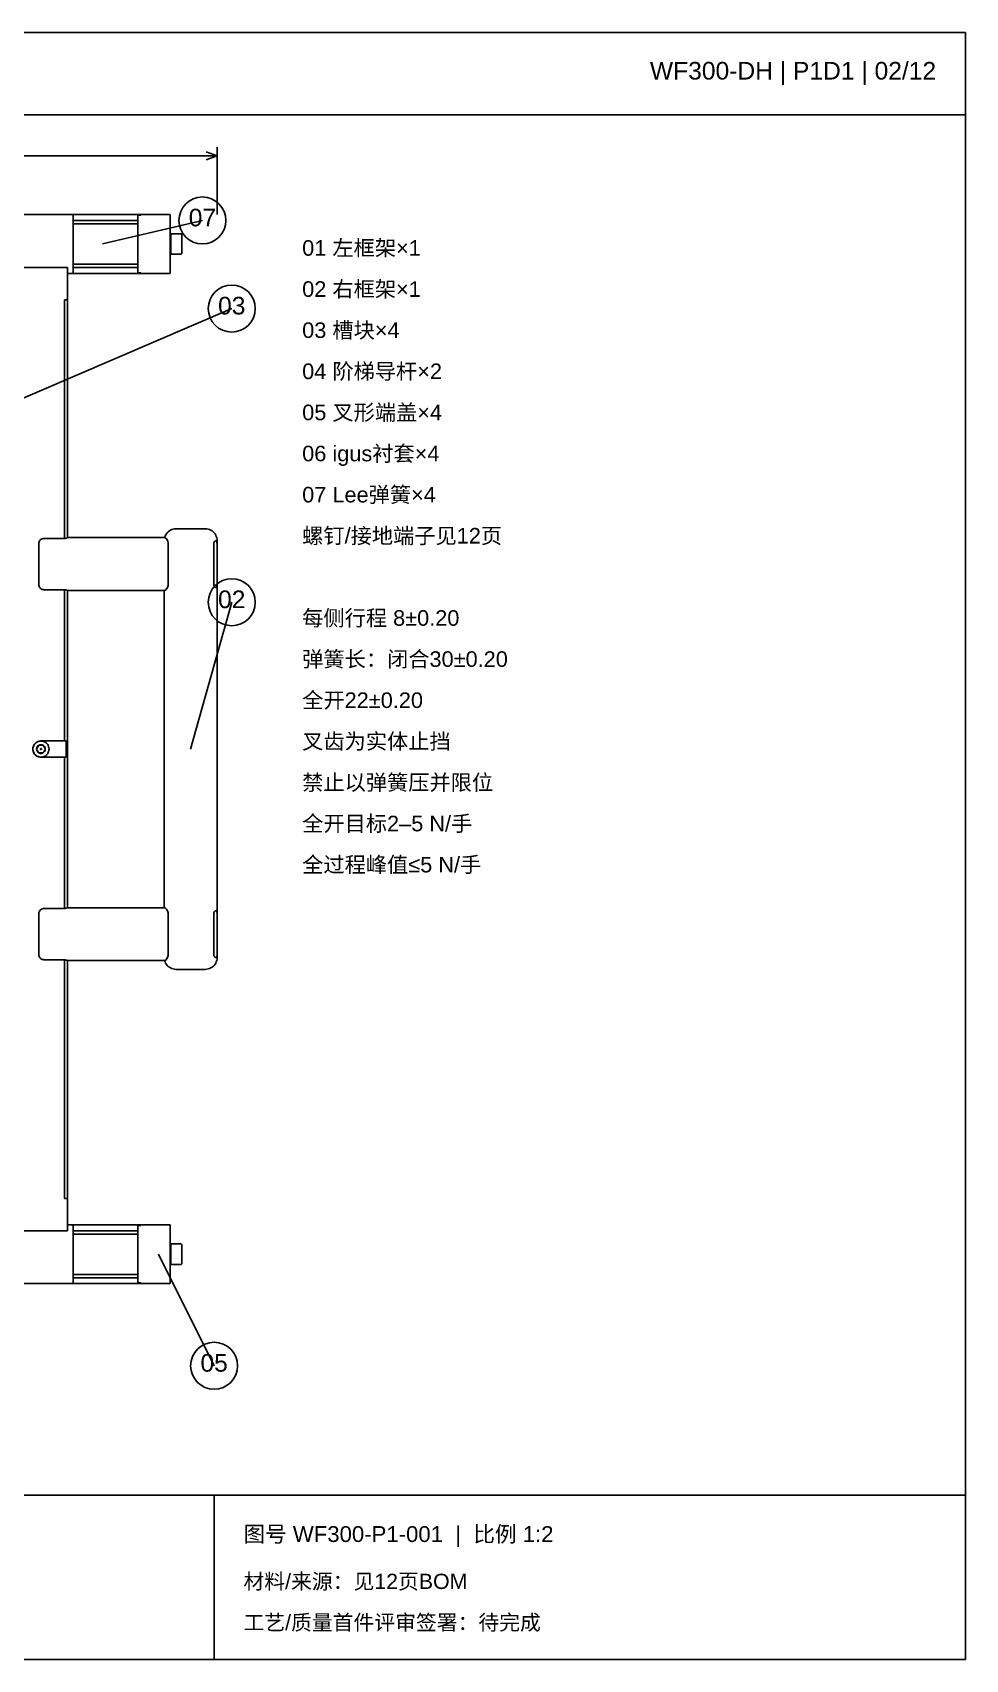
# Model space of a CAD drawing. Header units: millimetres. Extents: x 10 to 410, y 10 to 287.
# Drawn here: x 251.1 to 410, y 10 to 287 of the extents above; entities that cross this region are included whole.
import ezdxf
from ezdxf.enums import TextEntityAlignment as Align

# ---------------------------------------------------------------- set-up
doc = ezdxf.new("R2010")
doc.units = ezdxf.units.MM
for name, color, linetype in [('DIM', 7, 'Continuous'), ('OUTLINE', 7, 'Continuous'), ('TEXT', 7, 'Continuous')]:
    doc.layers.add(name, color=color, linetype=linetype)
doc.styles.add('CJK', font='Arial Unicode.ttf')

msp = doc.modelspace()

# ---------------------------------------------------------------- linework, layer by layer
at = {"layer": 'DIM'}
for p, q in [((19.5, 266), (282.5, 266)), ((282.5, 266), (280.62, 266.69)), ((282.5, 266), (280.62, 265.31)), ((282.5, 256), (282.5, 267.5))]:
    msp.add_line(p, q, dxfattribs=at)
at = {"layer": 'OUTLINE'}
for p, q in [((10, 273), (410, 273)), ((263, 251), (280, 255)), ((215, 210), (285, 240)), ((278, 165), (285, 190)), ((272.5, 79), (282, 60)), ((10, 38), (410, 38)), ((282, 10), (282, 38))]:
    msp.add_line(p, q, dxfattribs=at)
for points in [[(10, 10), (410, 10), (410, 287), (10, 287), (10, 10)], [(248, 256), (258, 256)], [(258, 256), (258, 255.97), (258, 255.87), (258, 255.72), (258, 255.5), (258, 255.23), (258, 254.91), (258, 254.54), (258, 254.12), (258, 253.66), (258, 253.17), (258, 252.65), (258, 252.11), (258, 251.56), (258, 251)], [(258, 256), (269.5, 256)], [(258, 255), (269, 255)], [(269, 255.9), (269, 255.78), (269, 255.61), (269, 255.4), (269, 255.15), (269, 254.85), (269, 254.53), (269, 254.16), (269, 253.77), (269, 253.35), (269, 252.91), (269, 252.45), (269, 251.97), (269, 251.49), (269, 251)], [(269, 255.9), (269.5, 255.9)], [(269.5, 255.9), (269.5, 256)], [(269.5, 256), (274.5, 256)], [(274.5, 256), (274.5, 255.97), (274.5, 255.87), (274.5, 255.72), (274.5, 255.5), (274.5, 255.23), (274.5, 254.91), (274.5, 254.54), (274.5, 254.12), (274.5, 253.66), (274.5, 253.17), (274.5, 252.65), (274.5, 252.11), (274.5, 251.56), (274.5, 251)], [(258, 254.43), (269, 254.43)], [(274.5, 252.63), (274.62, 252.75)], [(274.62, 252.75), (274.62, 252.71), (274.62, 252.58), (274.62, 252.37), (274.62, 252.09), (274.62, 251.76), (274.62, 251.39), (274.62, 251), (274.62, 250.61), (274.62, 250.24), (274.62, 249.91), (274.62, 249.63), (274.62, 249.42), (274.62, 249.29), (274.62, 249.25)], [(276.3, 252.75), (274.62, 252.75)], [(276.3, 252.75), (276.39, 252.73), (276.45, 252.68), (276.49, 252.62), (276.5, 252.55)], [(276.5, 251.89), (276.5, 251.97), (276.5, 252.05), (276.5, 252.13), (276.5, 252.2), (276.5, 252.26), (276.5, 252.32), (276.5, 252.37), (276.5, 252.42), (276.5, 252.46), (276.5, 252.49), (276.5, 252.52), (276.5, 252.54), (276.5, 252.55), (276.5, 252.55)], [(276.5, 252.55), (276.5, 252.51), (276.5, 252.4), (276.5, 252.21), (276.5, 251.97), (276.5, 251.67), (276.5, 251.34), (276.5, 251), (276.5, 250.66), (276.5, 250.33), (276.5, 250.03), (276.5, 249.79), (276.5, 249.6), (276.5, 249.49), (276.5, 249.45)], [(258, 251), (258, 250.44), (258, 249.89), (258, 249.35), (258, 248.83), (258, 248.34), (258, 247.88), (258, 247.46), (258, 247.09), (258, 246.77), (258, 246.5), (258, 246.28), (258, 246.13), (258, 246.03), (258, 246)], [(269, 251), (269, 250.51), (269, 250.03), (269, 249.55), (269, 249.09), (269, 248.65), (269, 248.23), (269, 247.84), (269, 247.47), (269, 247.15), (269, 246.85), (269, 246.6), (269, 246.39), (269, 246.22), (269, 246.1)], [(274.5, 251), (274.5, 250.44), (274.5, 249.89), (274.5, 249.35), (274.5, 248.83), (274.5, 248.34), (274.5, 247.88), (274.5, 247.46), (274.5, 247.09), (274.5, 246.77), (274.5, 246.5), (274.5, 246.28), (274.5, 246.13), (274.5, 246.03), (274.5, 246)], [(274.5, 249.37), (274.62, 249.25)], [(276.3, 249.25), (276.39, 249.27), (276.45, 249.32), (276.49, 249.38), (276.5, 249.45)], [(276.5, 250.11), (276.5, 250.12), (276.5, 250.13), (276.5, 250.16), (276.5, 250.2), (276.5, 250.25), (276.5, 250.31), (276.5, 250.37), (276.5, 250.45), (276.5, 250.53), (276.5, 250.61), (276.5, 250.71), (276.5, 250.8), (276.5, 250.9), (276.5, 251)], [(276.5, 249.45), (276.5, 249.45), (276.5, 249.46), (276.5, 249.48), (276.5, 249.51), (276.5, 249.54), (276.5, 249.58), (276.5, 249.63), (276.5, 249.68), (276.5, 249.74), (276.5, 249.8), (276.5, 249.87), (276.5, 249.95), (276.5, 250.03), (276.5, 250.11)], [(248, 247), (257, 247)], [(257, 241.5), (257, 247)], [(258, 247.57), (269, 247.57)], [(258, 247), (269, 247)], [(276.3, 249.25), (274.62, 249.25)], [(257, 246), (258, 246)], [(258, 246), (269.5, 246)], [(269, 246.1), (269.5, 246.1)], [(269.5, 246), (269.5, 246.1)], [(269.5, 246), (274.5, 246)], [(256.5, 241.5), (257, 241.5)], [(256.5, 200.87), (256.5, 241.5)], [(257, 201), (257, 241.5)], [(275.5, 202.5), (275.26, 202.49), (275.03, 202.44), (274.8, 202.37), (274.58, 202.27), (274.37, 202.15), (274.18, 202), (274.01, 201.84), (273.86, 201.65), (273.74, 201.45), (273.64, 201.23), (273.56, 201)], [(275.5, 202.5), (280.5, 202.5)], [(280.5, 202.5), (280.74, 202.49), (280.98, 202.44), (281.21, 202.37), (281.43, 202.27), (281.64, 202.15), (281.83, 202), (282, 201.83), (282.15, 201.64), (282.27, 201.43), (282.37, 201.21), (282.44, 200.98), (282.49, 200.74), (282.5, 200.5)], [(253, 200.87), (252.85, 200.85), (252.7, 200.81), (252.57, 200.75), (252.44, 200.66), (252.34, 200.56), (252.25, 200.43), (252.19, 200.3), (252.15, 200.15), (252.13, 200)], [(252.13, 193), (252.13, 200)], [(253, 200.87), (256.5, 200.87)], [(257, 201), (256.95, 200.97), (256.9, 200.96), (256.87, 200.94), (256.77, 200.91), (256.6, 200.87), (256.5, 200.87)], [(257, 201), (273.63, 201)], [(257, 201), (273.56, 201)], [(273.63, 201), (273.68, 200.99), (273.76, 200.92), (273.86, 200.79), (274.04, 200.5)], [(273.63, 201), (273.63, 201)], [(273.97, 200.63), (274.04, 200.5)], [(274.04, 200.5), (274.12, 200.32), (274.17, 200.14), (274.17, 200.07), (274.18, 200)], [(274.18, 193), (274.18, 200)], [(281.92, 200), (281.94, 200.12), (281.99, 200.25), (282.08, 200.37), (282.17, 200.44), (282.25, 200.47), (282.29, 200.47), (282.29, 200.47), (282.35, 200.46), (282.39, 200.43), (282.44, 200.35)], [(281.92, 200), (281.92, 200.03)], [(281.92, 193), (281.92, 200)], [(282.06, 200.35), (282.08, 200.37)], [(282.18, 200.44), (282.2, 200.45)], [(282.2, 200.45), (282.2, 200.45)], [(282.25, 200.47), (282.25, 200.47)], [(282.33, 200.47), (282.33, 200.47)], [(282.38, 200.44), (282.38, 200.44)], [(282.41, 200.41), (282.42, 200.38)], [(282.43, 200.36), (282.44, 200.35)], [(282.5, 200), (282.5, 200), (282.5, 200), (282.5, 200), (282.5, 200), (282.5, 200), (282.5, 200.01), (282.5, 200.01), (282.5, 200.01), (282.5, 200.01), (282.48, 200.18), (282.44, 200.35)], [(282.44, 200.35), (282.47, 200.24), (282.49, 200.12), (282.5, 200)], [(282.5, 200), (282.5, 200.5)], [(282.5, 193), (282.5, 200)], [(253, 192.13), (252.85, 192.15), (252.7, 192.19), (252.57, 192.25), (252.44, 192.34), (252.34, 192.44), (252.25, 192.57), (252.19, 192.7), (252.15, 192.85), (252.13, 193)], [(253, 192.13), (256.5, 192.13)], [(256.5, 166.38), (256.5, 192.13)], [(257, 192), (256.95, 192.03), (256.9, 192.04), (256.87, 192.06), (256.77, 192.09), (256.6, 192.13), (256.5, 192.13)], [(257, 138), (257, 192)], [(257, 192), (273.56, 192)], [(257, 192), (273.5, 192)], [(273.5, 138), (273.5, 192)], [(273.56, 192), (273.61, 192.01), (273.68, 192.05), (273.75, 192.12), (273.89, 192.27), (273.95, 192.35), (274.06, 192.54), (274.12, 192.69), (274.17, 192.86), (274.18, 193)], [(282.44, 192.65), (282.39, 192.58), (282.38, 192.56), (282.32, 192.53), (282.26, 192.53), (282.21, 192.54), (282.21, 192.54), (282.17, 192.56), (282.13, 192.59), (282.09, 192.62), (282.05, 192.67), (281.97, 192.78), (281.94, 192.86), (281.92, 193)], [(282.5, 193), (282.5, 193), (282.5, 193), (282.5, 193), (282.5, 193), (282.5, 193), (282.5, 192.99), (282.5, 192.99), (282.5, 192.99), (282.5, 192.99), (282.48, 192.82), (282.44, 192.65)], [(282.5, 193), (282.49, 192.88), (282.47, 192.76), (282.44, 192.65)], [(282.5, 137), (282.5, 193)], [(252.5, 166.38), (252.29, 166.37), (252.09, 166.32), (251.9, 166.25), (251.72, 166.14), (251.56, 166.02), (251.42, 165.86), (251.3, 165.69), (251.21, 165.51), (251.15, 165.31), (251.12, 165.1), (251.12, 164.9), (251.15, 164.69), (251.21, 164.49), (251.3, 164.31), (251.42, 164.14), (251.56, 163.98), (251.72, 163.86), (251.9, 163.75), (252.09, 163.68), (252.29, 163.63), (252.5, 163.62)], [(253.88, 165), (253.86, 165.2), (253.81, 165.41), (253.74, 165.6), (253.64, 165.77), (253.51, 165.94), (253.36, 166.08), (253.19, 166.19), (253, 166.28), (252.81, 166.34), (252.6, 166.37), (252.4, 166.37), (252.19, 166.34), (252, 166.28), (251.81, 166.19), (251.64, 166.08), (251.49, 165.94), (251.36, 165.77), (251.26, 165.6), (251.19, 165.41), (251.14, 165.2), (251.12, 165), (251.14, 164.8), (251.19, 164.59), (251.26, 164.4), (251.36, 164.23), (251.49, 164.06), (251.64, 163.92), (251.81, 163.81), (252, 163.72), (252.19, 163.66), (252.4, 163.63), (252.6, 163.63), (252.81, 163.66), (253, 163.72), (253.19, 163.81), (253.36, 163.92), (253.51, 164.06), (253.64, 164.23), (253.74, 164.4), (253.81, 164.59), (253.86, 164.8), (253.88, 165)], [(252.5, 166.38), (256.81, 166.38)], [(256.81, 163.62), (256.81, 166.38)], [(251.76, 165), (251.77, 165.15), (251.82, 165.29), (251.89, 165.42), (251.99, 165.54), (252.11, 165.63), (252.24, 165.7), (252.39, 165.73), (252.54, 165.74), (252.69, 165.72), (252.83, 165.67), (252.95, 165.59), (253.06, 165.48), (253.15, 165.36), (253.21, 165.22), (253.24, 165.08), (253.24, 164.92), (253.21, 164.78), (253.15, 164.64), (253.06, 164.52), (252.95, 164.41), (252.83, 164.33), (252.69, 164.28), (252.54, 164.26), (252.39, 164.27), (252.24, 164.3), (252.11, 164.37), (251.99, 164.46), (251.89, 164.58), (251.82, 164.71), (251.77, 164.85), (251.76, 165)], [(252.13, 165.64), (252.1, 165.59), (252.07, 165.54), (252.05, 165.5), (252.02, 165.45), (252, 165.41), (251.97, 165.36), (251.95, 165.32), (251.92, 165.28), (251.9, 165.23), (251.87, 165.19), (251.84, 165.14), (251.82, 165.1), (251.79, 165.05), (251.76, 165)], [(251.76, 165), (251.79, 164.95), (251.82, 164.9), (251.84, 164.86), (251.87, 164.81), (251.9, 164.77), (251.92, 164.72), (251.95, 164.68), (251.97, 164.64), (252, 164.59), (252.02, 164.55), (252.05, 164.5), (252.07, 164.46), (252.1, 164.41), (252.13, 164.36)], [(251.76, 165), (251.79, 164.95), (251.82, 164.9), (251.84, 164.86), (251.87, 164.81), (251.9, 164.77), (251.92, 164.72), (251.95, 164.68), (251.97, 164.64), (252, 164.59), (252.02, 164.55), (252.05, 164.5), (252.07, 164.46), (252.1, 164.41), (252.13, 164.36)], [(252.87, 165.64), (252.81, 165.64), (252.76, 165.64), (252.7, 165.64), (252.65, 165.64), (252.6, 165.64), (252.55, 165.64), (252.5, 165.64), (252.45, 165.64), (252.4, 165.64), (252.35, 165.64), (252.3, 165.64), (252.24, 165.64), (252.19, 165.64), (252.13, 165.64)], [(252.87, 165.64), (252.81, 165.64), (252.76, 165.64), (252.7, 165.64), (252.65, 165.64), (252.6, 165.64), (252.55, 165.64), (252.5, 165.64), (252.45, 165.64), (252.4, 165.64), (252.35, 165.64), (252.3, 165.64), (252.24, 165.64), (252.19, 165.64), (252.13, 165.64)], [(252.13, 164.36), (252.19, 164.36), (252.24, 164.36), (252.3, 164.36), (252.35, 164.36), (252.4, 164.36), (252.45, 164.36), (252.5, 164.36), (252.55, 164.36), (252.6, 164.36), (252.65, 164.36), (252.7, 164.36), (252.76, 164.36), (252.81, 164.36), (252.87, 164.36)], [(252.13, 164.36), (252.19, 164.36), (252.24, 164.36), (252.3, 164.36), (252.35, 164.36), (252.4, 164.36), (252.45, 164.36), (252.5, 164.36), (252.55, 164.36), (252.6, 164.36), (252.65, 164.36), (252.7, 164.36), (252.76, 164.36), (252.81, 164.36), (252.87, 164.36)], [(252.4, 165), (252.41, 165.05), (252.45, 165.09), (252.5, 165.1), (252.55, 165.09), (252.59, 165.05), (252.6, 165), (252.59, 164.95), (252.55, 164.91), (252.5, 164.9), (252.45, 164.91), (252.41, 164.95), (252.4, 165)], [(252.5, 163.62), (256.81, 163.62)], [(253.24, 165), (253.21, 165.05), (253.18, 165.1), (253.16, 165.14), (253.13, 165.19), (253.1, 165.23), (253.08, 165.28), (253.05, 165.32), (253.03, 165.36), (253, 165.41), (252.98, 165.45), (252.95, 165.5), (252.93, 165.54), (252.9, 165.59), (252.87, 165.64)], [(253.24, 165), (253.21, 165.05), (253.18, 165.1), (253.16, 165.14), (253.13, 165.19), (253.1, 165.23), (253.08, 165.28), (253.05, 165.32), (253.03, 165.36), (253, 165.41), (252.98, 165.45), (252.95, 165.5), (252.93, 165.54), (252.9, 165.59), (252.87, 165.64)], [(252.87, 164.36), (252.9, 164.41), (252.93, 164.46), (252.95, 164.5), (252.98, 164.55), (253, 164.59), (253.03, 164.64), (253.05, 164.68), (253.08, 164.72), (253.1, 164.77), (253.13, 164.81), (253.16, 164.86), (253.18, 164.9), (253.21, 164.95), (253.24, 165)], [(252.87, 164.36), (252.9, 164.41), (252.93, 164.46), (252.95, 164.5), (252.98, 164.55), (253, 164.59), (253.03, 164.64), (253.05, 164.68), (253.08, 164.72), (253.1, 164.77), (253.13, 164.81), (253.16, 164.86), (253.18, 164.9), (253.21, 164.95), (253.24, 165)], [(256.5, 137.87), (256.5, 163.62)], [(253, 137.87), (252.85, 137.85), (252.7, 137.81), (252.57, 137.75), (252.44, 137.66), (252.34, 137.56), (252.25, 137.43), (252.19, 137.3), (252.15, 137.15), (252.13, 137)], [(252.13, 130), (252.13, 137)], [(253, 137.87), (256.5, 137.87)], [(257, 138), (256.95, 137.97), (256.9, 137.96), (256.87, 137.94), (256.77, 137.91), (256.6, 137.87), (256.5, 137.87)], [(257, 138), (273.56, 138)], [(257, 138), (273.5, 138)], [(273.56, 138), (273.61, 137.99), (273.68, 137.95), (273.75, 137.88), (273.89, 137.73), (273.95, 137.65), (274.06, 137.46), (274.12, 137.31), (274.17, 137.14), (274.18, 137)], [(274.18, 130), (274.18, 137)], [(281.92, 137), (281.94, 137.12), (281.99, 137.25), (282.08, 137.37), (282.17, 137.44), (282.21, 137.46), (282.29, 137.47), (282.36, 137.45), (282.39, 137.43), (282.44, 137.35)], [(281.92, 130), (281.92, 137)], [(282, 137.26), (282.01, 137.28)], [(282.14, 137.41), (282.14, 137.42)], [(282.2, 137.45), (282.21, 137.46)], [(282.34, 137.46), (282.36, 137.45)], [(282.41, 137.41), (282.41, 137.41)], [(282.45, 137.31), (282.44, 137.35)], [(282.44, 137.35), (282.47, 137.24), (282.49, 137.12), (282.5, 137)], [(282.5, 137), (282.5, 137), (282.5, 137), (282.5, 137), (282.5, 137), (282.5, 137), (282.5, 137.01), (282.5, 137.01), (282.5, 137.01), (282.5, 137.01), (282.5, 137.07)], [(282.5, 130), (282.5, 137)], [(253, 129.13), (252.85, 129.15), (252.7, 129.19), (252.57, 129.25), (252.44, 129.34), (252.34, 129.44), (252.25, 129.57), (252.19, 129.7), (252.15, 129.85), (252.13, 130)], [(253, 129.13), (256.5, 129.13)], [(256.5, 88.5), (256.5, 129.13)], [(257, 129), (256.95, 129.03), (256.9, 129.04), (256.87, 129.06), (256.77, 129.09), (256.6, 129.13), (256.5, 129.13)], [(257, 129), (256.97, 129.01)], [(257, 88.5), (257, 129)], [(257, 129), (273.63, 129)], [(257, 129), (273.56, 129)], [(273.63, 129), (273.62, 129), (273.61, 129), (273.6, 129), (273.6, 129), (273.59, 129), (273.59, 129), (273.58, 129), (273.58, 129), (273.57, 129), (273.57, 129), (273.57, 129), (273.56, 129), (273.56, 129), (273.56, 129)], [(273.56, 129), (273.64, 128.77), (273.74, 128.55), (273.86, 128.35), (274.01, 128.16), (274.18, 128), (274.37, 127.85), (274.58, 127.73), (274.8, 127.63), (275.03, 127.56), (275.26, 127.51), (275.5, 127.5)], [(273.63, 129), (273.68, 129.01), (273.75, 129.07), (273.84, 129.18), (274.04, 129.5)], [(274.04, 129.5), (274.12, 129.68), (274.17, 129.86), (274.17, 129.93), (274.18, 130)], [(275.5, 127.5), (280.5, 127.5)], [(282.5, 129.5), (282.49, 129.26), (282.44, 129.02), (282.37, 128.79), (282.27, 128.57), (282.15, 128.36), (282, 128.17), (281.83, 128), (281.64, 127.85), (281.43, 127.73), (281.21, 127.63), (280.98, 127.56), (280.74, 127.51), (280.5, 127.5)], [(282.44, 129.65), (282.42, 129.62), (282.41, 129.6), (282.38, 129.56), (282.31, 129.53), (282.26, 129.53), (282.21, 129.54), (282.17, 129.56), (282.13, 129.59), (282.09, 129.62), (282.05, 129.67), (281.97, 129.78), (281.94, 129.86), (281.92, 130)], [(282.5, 130), (282.49, 129.88), (282.47, 129.76), (282.44, 129.65)], [(282.45, 129.69), (282.44, 129.65)], [(282.5, 129.5), (282.5, 130)], [(282.5, 130), (282.5, 130), (282.5, 130), (282.5, 130), (282.5, 130), (282.5, 130), (282.5, 129.99), (282.5, 129.99), (282.5, 129.99), (282.5, 129.99), (282.5, 129.93)], [(256.5, 88.5), (257, 88.5)], [(257, 83), (257, 88.5)], [(257, 84), (258, 84)], [(258, 84), (258, 83.97), (258, 83.87), (258, 83.72), (258, 83.5), (258, 83.23), (258, 82.91), (258, 82.54), (258, 82.12), (258, 81.66), (258, 81.17), (258, 80.65), (258, 80.11), (258, 79.56), (258, 79)], [(258, 84), (269.5, 84)], [(269, 83.9), (269, 83.78), (269, 83.61), (269, 83.4), (269, 83.15), (269, 82.85), (269, 82.53), (269, 82.16), (269, 81.77), (269, 81.35), (269, 80.91), (269, 80.45), (269, 79.97), (269, 79.49), (269, 79)], [(269, 83.9), (269.5, 83.9)], [(269.5, 83.9), (269.5, 84)], [(269.5, 84), (274.5, 84)], [(274.5, 84), (274.5, 83.97), (274.5, 83.87), (274.5, 83.72), (274.5, 83.5), (274.5, 83.23), (274.5, 82.91), (274.5, 82.54), (274.5, 82.12), (274.5, 81.66), (274.5, 81.17), (274.5, 80.65), (274.5, 80.11), (274.5, 79.56), (274.5, 79)], [(248, 83), (257, 83)], [(258, 83), (269, 83)], [(258, 82.43), (269, 82.43)], [(274.5, 80.63), (274.62, 80.75)], [(274.62, 80.75), (274.62, 80.71), (274.62, 80.58), (274.62, 80.37), (274.62, 80.09), (274.62, 79.76), (274.62, 79.39), (274.62, 79), (274.62, 78.61), (274.62, 78.24), (274.62, 77.91), (274.62, 77.63), (274.62, 77.42), (274.62, 77.29), (274.62, 77.25)], [(276.3, 80.75), (274.62, 80.75)], [(276.3, 80.75), (276.39, 80.73), (276.45, 80.68), (276.49, 80.62), (276.5, 80.55)], [(276.5, 79.89), (276.5, 79.97), (276.5, 80.05), (276.5, 80.13), (276.5, 80.2), (276.5, 80.26), (276.5, 80.32), (276.5, 80.37), (276.5, 80.42), (276.5, 80.46), (276.5, 80.49), (276.5, 80.52), (276.5, 80.54), (276.5, 80.55), (276.5, 80.55)], [(276.5, 80.55), (276.5, 80.51), (276.5, 80.4), (276.5, 80.21), (276.5, 79.97), (276.5, 79.67), (276.5, 79.34), (276.5, 79), (276.5, 78.66), (276.5, 78.33), (276.5, 78.03), (276.5, 77.79), (276.5, 77.6), (276.5, 77.49), (276.5, 77.45)], [(258, 79), (258, 78.44), (258, 77.89), (258, 77.35), (258, 76.83), (258, 76.34), (258, 75.88), (258, 75.46), (258, 75.09), (258, 74.77), (258, 74.5), (258, 74.28), (258, 74.13), (258, 74.03), (258, 74)], [(269, 79), (269, 78.51), (269, 78.03), (269, 77.55), (269, 77.09), (269, 76.65), (269, 76.23), (269, 75.84), (269, 75.47), (269, 75.15), (269, 74.85), (269, 74.6), (269, 74.39), (269, 74.22), (269, 74.1)], [(274.5, 79), (274.5, 78.44), (274.5, 77.89), (274.5, 77.35), (274.5, 76.83), (274.5, 76.34), (274.5, 75.88), (274.5, 75.46), (274.5, 75.09), (274.5, 74.77), (274.5, 74.5), (274.5, 74.28), (274.5, 74.13), (274.5, 74.03), (274.5, 74)], [(276.5, 78.11), (276.5, 78.12), (276.5, 78.13), (276.5, 78.16), (276.5, 78.2), (276.5, 78.25), (276.5, 78.31), (276.5, 78.37), (276.5, 78.45), (276.5, 78.53), (276.5, 78.61), (276.5, 78.71), (276.5, 78.8), (276.5, 78.9), (276.5, 79)], [(276.5, 77.45), (276.5, 77.45), (276.5, 77.46), (276.5, 77.48), (276.5, 77.51), (276.5, 77.54), (276.5, 77.58), (276.5, 77.63), (276.5, 77.68), (276.5, 77.74), (276.5, 77.8), (276.5, 77.87), (276.5, 77.95), (276.5, 78.03), (276.5, 78.11)], [(258, 75.57), (269, 75.57)], [(258, 75), (269, 75)], [(274.5, 77.37), (274.62, 77.25)], [(276.3, 77.25), (274.62, 77.25)], [(276.3, 77.25), (276.39, 77.27), (276.45, 77.32), (276.49, 77.38), (276.5, 77.45)], [(248, 74), (258, 74)], [(258, 74), (269.5, 74)], [(269, 74.1), (269.5, 74.1)], [(269.5, 74), (269.5, 74.1)], [(269.5, 74), (274.5, 74)]]:
    msp.add_lwpolyline(points, dxfattribs=at)
for centre in [(280, 255), (285, 240), (285, 190), (282, 60)]:
    msp.add_circle(centre, 4, dxfattribs=at)

# ---------------------------------------------------------------- texts
at = {"layer": 'TEXT', "style": 'CJK'}
msp.add_text('WF300-DH | P1D1 | 02/12', height=3, dxfattribs=at).set_placement((405, 279), align=Align.RIGHT)
for s, p in [('07', (280, 254)), ('03', (285, 239)), ('02', (285, 189)), ('05', (282, 59))]:
    msp.add_text(s, height=3, dxfattribs=at).set_placement(p, align=Align.CENTER)
for s, height, p in [('01 左框架×1', 2.65, (297, 249)), ('02 右框架×1', 2.65, (297, 242)), ('03 槽块×4', 2.65, (297, 235)), ('04 阶梯导杆×2', 2.65, (297, 228)), ('05 叉形端盖×4', 2.65, (297, 221)), ('06 igus衬套×4', 2.65, (297, 214)), ('07 Lee弹簧×4', 2.65, (297, 207)), ('螺钉/接地端子见12页', 2.65, (297, 200)), ('每侧行程 8±0.20', 2.65, (297, 186)), ('弹簧长：闭合30±0.20', 2.65, (297, 179)), ('全开22±0.20', 2.65, (297, 172)), ('叉齿为实体止挡', 2.65, (297, 165)), ('禁止以弹簧压并限位', 2.65, (297, 158)), ('全开目标2–5 N/手', 2.65, (297, 151)), ('全过程峰值≤5 N/手', 2.65, (297, 144)), ('图号 WF300-P1-001  |  比例 1:2', 2.7, (287, 30)), ('材料/来源：见12页BOM', 2.6, (287, 22)), ('工艺/质量首件评审签署：待完成', 2.6, (287, 15))]:
    msp.add_text(s, height=height, dxfattribs=at).set_placement(p)

doc.saveas('drawing.dxf')
